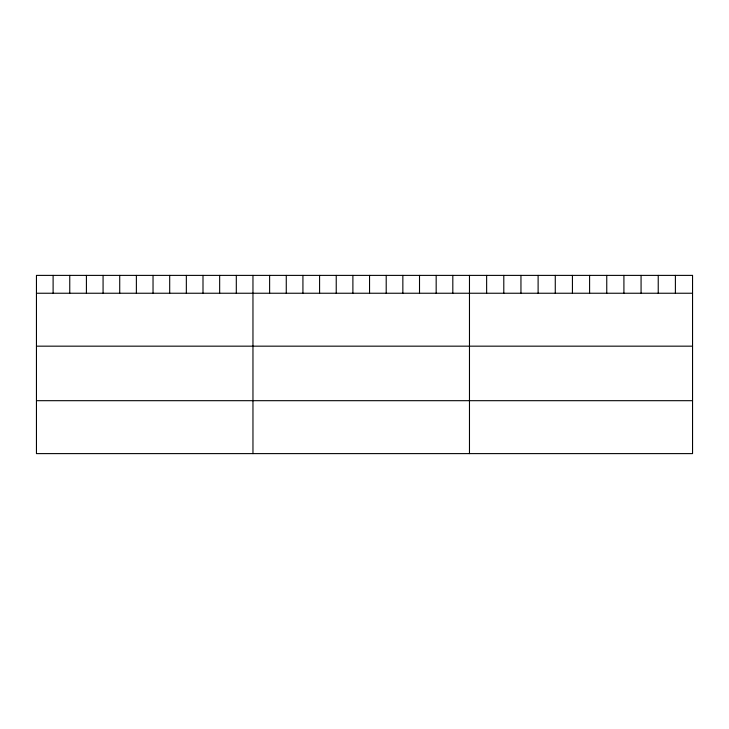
<?xml version="1.0" encoding="UTF-8"?>
<svg xmlns="http://www.w3.org/2000/svg" width="729" height="729" viewBox="0 0 729 729"><rect width="100%" height="100%" fill="white"/><g stroke="black" fill="none" stroke-linecap="round" stroke-linejoin="round"><path stroke-width="1.09" d="M36.45 293.24L692.55 293.24M36.45 346.166L692.55 346.166M36.45 400.686L692.55 400.686M675.391 275.389L675.391 293.24M658.232 275.389L658.232 293.24M641.073 275.389L641.073 293.24M623.915 275.389L623.915 293.24M606.756 275.389L606.756 293.24M589.597 275.389L589.597 293.24M572.429 275.389L572.429 293.24M555.27 275.389L555.27 293.24M538.111 275.389L538.111 293.24M520.953 275.389L520.953 293.24M503.794 275.389L503.794 293.24M486.635 275.389L486.635 293.24M469.476 275.389L469.476 453.611M452.818 275.389L452.818 293.24M436.17 275.389L436.17 293.24M419.512 275.389L419.512 293.24M402.855 275.389L402.855 293.24M386.206 275.389L386.206 293.24M369.548 275.389L369.548 293.24M352.891 275.389L352.891 293.24M336.233 275.389L336.233 293.24M319.584 275.389L319.584 293.24M302.927 275.389L302.927 293.24M286.269 275.389L286.269 293.24M269.621 275.389L269.621 293.24M252.963 275.389L252.963 453.611M236.305 275.389L236.305 293.24M219.657 275.389L219.657 293.24M202.999 275.389L202.999 293.24M186.342 275.389L186.342 293.24M169.693 275.389L169.693 293.24M153.035 275.389L153.035 293.24M136.378 275.389L136.378 293.24M119.72 275.389L119.72 293.24M103.071 275.389L103.071 293.24M86.414 275.389L86.414 293.24M69.756 275.389L69.756 293.24M53.108 275.389L53.108 293.24M692.55 275.389L36.45 275.389L36.45 453.611L692.55 453.611L692.55 275.389"/></g></svg>
